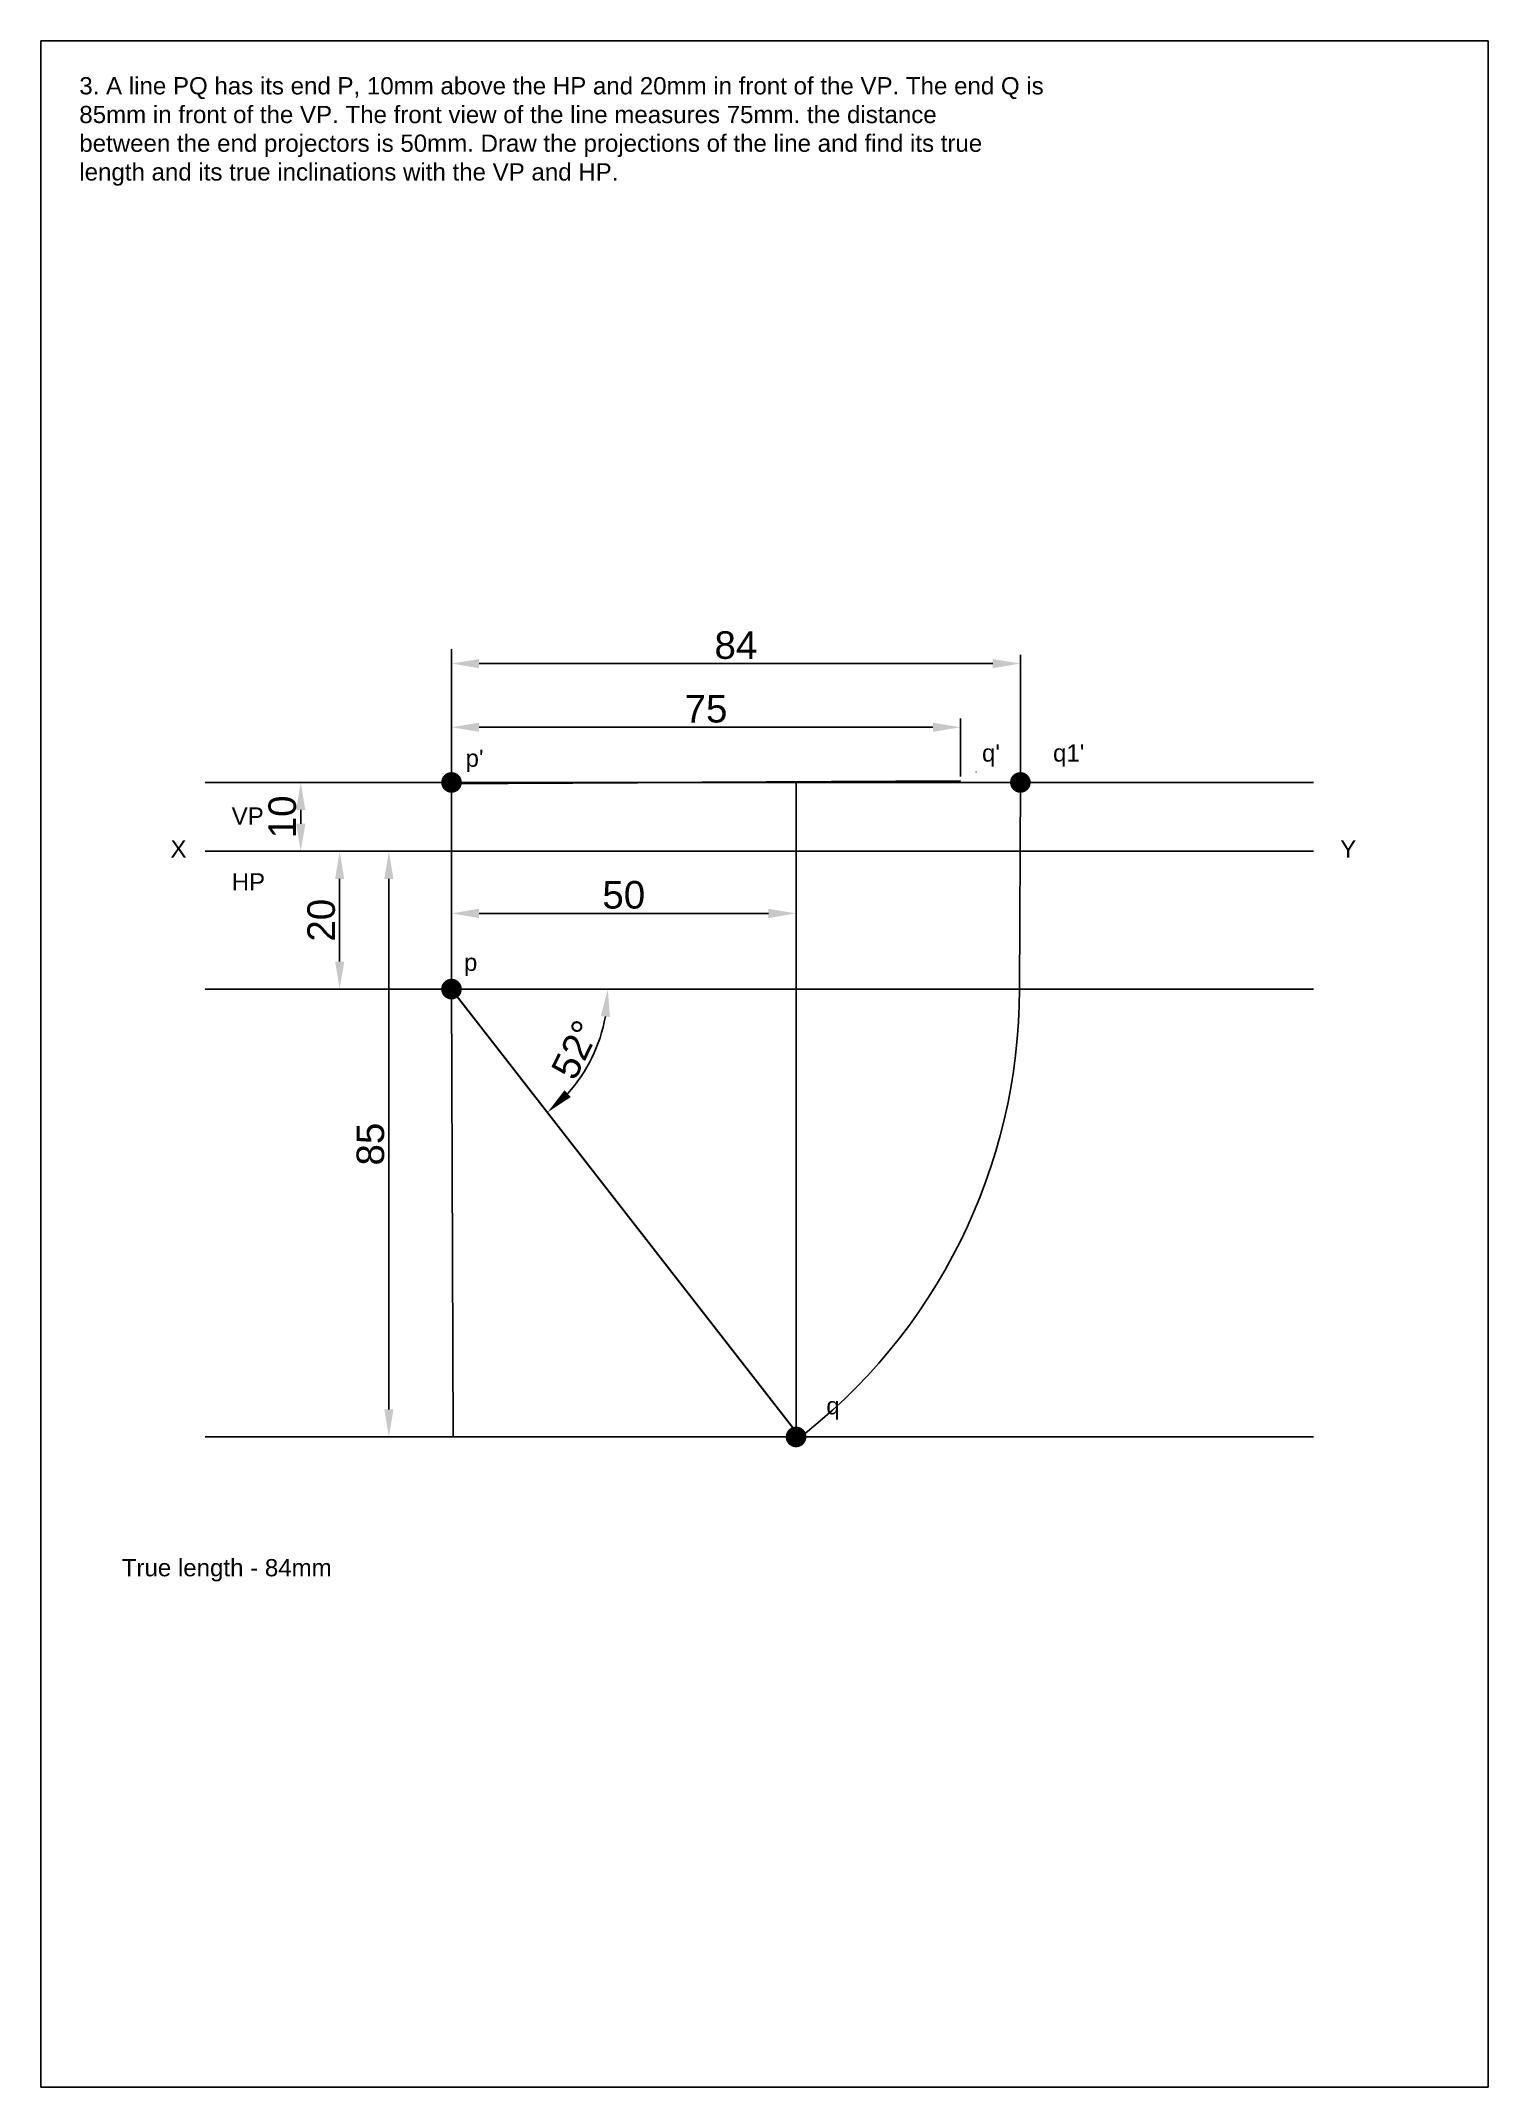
# Model space of a CAD drawing. Header units: millimetres. Extents: x 0 to 210, y 0 to 297.
import ezdxf

# ---------------------------------------------------------------- set-up
doc = ezdxf.new("R2010")
doc.units = ezdxf.units.MM
doc.styles.get("Standard").update_dxf_attribs({"font": 'arial.ttf'})
doc.dimstyles.new('ISO-25', dxfattribs={"dimtxt": 4, "dimasz": 4, "dimexe": 1.25, "dimexo": 0.625, "dimtad": 1, "dimdec": 0, "dimtxsty": 'Standard', "dimcen": 2.5, "dimadec": 0, "dimazin": 0, "dimtfac": 1, "dimtdec": 0, "dimtmove": 0, "dimatfit": 3, "dimfxl": 1, "dimarcsym": 0})

# ---------------------------------------------------------------- blocks, each defined once
blk = doc.blocks.new('*D2')
at = {"color": 0, "lineweight": -2, "transparency": 16777216}
for p, q in [((42.55, 189.37), (36.45, 189.37)), ((37.7, 185.37), (37.7, 183.37)), ((42.55, 179.37), (36.45, 179.37))]:
    blk.add_line(p, q, dxfattribs=at)
at = {"color": 0, "transparency": 16777216}
for points in [[(37.04, 185.37), (38.37, 185.37), (37.7, 189.37)], [(37.04, 183.37), (38.37, 183.37), (37.7, 179.37)]]:
    blk.add_solid(points, dxfattribs=at)
at = {"layer": 'Defpoints', "color": 0, "transparency": 16777216}
for p in [(43.17, 189.37), (37.7, 179.37), (43.17, 179.37)]:
    blk.add_point(p, dxfattribs=at)
at = {"color": 0, "transparency": 16777216, "insert": (35.04, 184.37), "char_height": 4, "attachment_point": 5, "rotation": 90}
blk.add_mtext('10', dxfattribs=at)
blk = doc.blocks.new('*D3')
at = {"color": 0, "lineweight": -2, "transparency": 16777216}
for p, q in [((59.58, 190), (59.58, 198.63)), ((129.43, 197.38), (63.58, 197.38)), ((133.43, 190.24), (133.43, 198.63))]:
    blk.add_line(p, q, dxfattribs=at)
at = {"color": 0, "transparency": 16777216}
for points in [[(63.58, 198.04), (63.58, 196.71), (59.58, 197.38)], [(129.43, 198.04), (129.43, 196.71), (133.43, 197.38)]]:
    blk.add_solid(points, dxfattribs=at)
at = {"layer": 'Defpoints', "color": 0, "transparency": 16777216}
for p in [(59.58, 197.38), (59.58, 189.37), (133.43, 189.62)]:
    blk.add_point(p, dxfattribs=at)
at = {"color": 0, "transparency": 16777216, "insert": (96.51, 200.04), "char_height": 4, "attachment_point": 5}
blk.add_mtext('75', dxfattribs=at)
blk = doc.blocks.new('*D4')
at = {"color": 0, "lineweight": -2, "transparency": 16777216}
for p, q in [((49.67, 179.37), (42.1, 179.37)), ((43.35, 175.37), (43.35, 163.37)), ((49.2, 159.37), (42.1, 159.37))]:
    blk.add_line(p, q, dxfattribs=at)
at = {"color": 0, "transparency": 16777216}
for points in [[(42.69, 175.37), (44.02, 175.37), (43.35, 179.37)], [(42.69, 163.37), (44.02, 163.37), (43.35, 159.37)]]:
    blk.add_solid(points, dxfattribs=at)
at = {"layer": 'Defpoints', "color": 0, "transparency": 16777216}
for p in [(50.29, 179.37), (43.35, 159.37), (49.83, 159.37)]:
    blk.add_point(p, dxfattribs=at)
at = {"color": 0, "transparency": 16777216, "insert": (40.69, 169.37), "char_height": 4, "attachment_point": 5, "rotation": 90}
blk.add_mtext('20', dxfattribs=at)
blk = doc.blocks.new('*D5')
at = {"color": 0, "lineweight": -2, "transparency": 16777216}
for p, q in [((171.15, 179.37), (49.24, 179.37)), ((50.49, 175.37), (50.49, 98.37)), ((170.02, 94.37), (49.24, 94.37))]:
    blk.add_line(p, q, dxfattribs=at)
at = {"color": 0, "transparency": 16777216}
for points in [[(49.83, 175.37), (51.16, 175.37), (50.49, 179.37)], [(49.83, 98.37), (51.16, 98.37), (50.49, 94.37)]]:
    blk.add_solid(points, dxfattribs=at)
at = {"layer": 'Defpoints', "color": 0, "transparency": 16777216}
for p in [(171.77, 179.37), (50.49, 94.37), (170.65, 94.37)]:
    blk.add_point(p, dxfattribs=at)
at = {"color": 0, "transparency": 16777216, "insert": (47.83, 136.87), "char_height": 4, "attachment_point": 5, "rotation": 90}
blk.add_mtext('85', dxfattribs=at)
blk = doc.blocks.new('*D6')
at = {"color": 0, "lineweight": -2, "transparency": 16777216}
for p, q in [((59.58, 173.37), (59.58, 169.11)), ((109.58, 173.37), (109.58, 169.11)), ((63.58, 170.36), (105.58, 170.36))]:
    blk.add_line(p, q, dxfattribs=at)
at = {"color": 0, "transparency": 16777216}
for points in [[(63.58, 171.03), (63.58, 169.69), (59.58, 170.36)], [(105.58, 171.03), (105.58, 169.69), (109.58, 170.36)]]:
    blk.add_solid(points, dxfattribs=at)
at = {"layer": 'Defpoints', "color": 0, "transparency": 16777216}
for p in [(59.58, 174), (109.58, 174), (109.58, 170.36)]:
    blk.add_point(p, dxfattribs=at)
at = {"color": 0, "transparency": 16777216, "insert": (84.58, 173.03), "char_height": 4, "attachment_point": 5}
blk.add_mtext('50', dxfattribs=at)
blk = doc.blocks.new('*D7')
at = {"color": 0, "lineweight": -2, "transparency": 16777216}
for p, q in [((59.58, 190), (59.58, 207.87)), ((63.58, 206.62), (138.13, 206.62)), ((142.13, 190), (142.13, 207.87))]:
    blk.add_line(p, q, dxfattribs=at)
at = {"color": 0, "transparency": 16777216}
for points in [[(63.58, 207.28), (63.58, 205.95), (59.58, 206.62)], [(138.13, 207.28), (138.13, 205.95), (142.13, 206.62)]]:
    blk.add_solid(points, dxfattribs=at)
at = {"layer": 'Defpoints', "color": 0, "transparency": 16777216}
for p in [(142.13, 206.62), (59.58, 189.37), (142.13, 189.37)]:
    blk.add_point(p, dxfattribs=at)
at = {"color": 0, "transparency": 16777216, "insert": (100.85, 209.28), "char_height": 4, "attachment_point": 5}
blk.add_mtext('84', dxfattribs=at)
blk = doc.blocks.new('*D8')
at = {"color": 0, "lineweight": -2, "transparency": 16777216}
blk.add_arc((59.58, 159.37), 22.68, 318.0082, 349.8822, dxfattribs=at)
at = {"color": 0, "transparency": 16777216}
for points in [[(81.24, 155.45), (82.57, 155.33), (82.26, 159.37)], [(76.89, 143.71), (75.98, 144.69), (73.51, 141.48)]]:
    blk.add_solid(points, dxfattribs=at)
at = {"layer": 'Defpoints', "color": 0, "transparency": 16777216}
for p in [(23.81, 159.37), (59.58, 159.37), (184.66, 159.37), (78.21, 146.45), (109.58, 95.12)]:
    blk.add_point(p, dxfattribs=at)
at = {"color": 0, "transparency": 16777216, "insert": (77.56, 150.58), "char_height": 4, "attachment_point": 5, "rotation": 63.9452}
blk.add_mtext('52°', dxfattribs=at)

msp = doc.modelspace()

# ---------------------------------------------------------------- linework, layer by layer
for p, q in [((59.58, 208.72), (59.58, 158.62)), ((23.81, 189.37), (184.66, 189.37)), ((59.58, 189.37), (59.58, 158.62)), ((109.58, 189.37), (109.58, 94.37)), ((141.99, 159.37), (142.13, 189.37)), ((23.81, 179.37), (184.66, 179.37)), ((23.81, 159.37), (184.66, 159.37)), ((59.58, 159.37), (59.82, 94.37)), ((23.81, 94.37), (184.66, 94.37))]:
    msp.add_line(p, q)
at = {"lineweight": 30}
for p, q in [((58.44, 189.2), (133.43, 189.62)), ((59.58, 159.37), (109.58, 95.12))]:
    msp.add_line(p, q, dxfattribs=at)
msp.add_lwpolyline([(0, 0), (210, 0), (210, 297), (0, 297)], close=True)
at = {"const_width": 1.5}
for points in [[(58.83, 189.37, 1), (60.33, 189.37, 1)], [(141.38, 189.37, 1), (142.88, 189.37, 1)], [(58.83, 159.37, 1), (60.33, 159.37, 1)], [(108.83, 94.37, 1), (110.33, 94.37, 1)]]:
    msp.add_lwpolyline(points, format="xyb", close=True, dxfattribs=at)
for start, end in [(22.4588, 22.4885), (307.1298, 0)]:
    msp.add_arc((59.58, 159.37), 82.41, start, end)

# ---------------------------------------------------------------- texts
at = {"char_height": 2.5, "attachment_point": 1}
for s, width, insert in [('3. A line PQ has its end P, 10mm above the HP and 20mm in front of the VP. The end Q is\\P85mm in front of the VP. The front view of the line measures 75mm. the distance\\Pbetween the end projectors is 50mm. Draw the projections of the line and find its true\\Plength and its true inclinations with the VP and HP.', 199.0599, (5.57, 291.74)), ("p'", 7.5186, (61.62, 194.14)), ("q'", 7.5186, (136.56, 194.89)), ("q1'", 7.5186, (146.87, 194.89)), ('VP', 7.5186, (27.68, 185.74)), ('X', 7.5186, (18.8, 180.97)), ('Y', 7.5186, (188.54, 180.97)), ('HP', 7.5186, (27.68, 176.19)), ('p', 7.5186, (61.39, 164.51)), ('q', 7.5186, (113.97, 100.15)), ('True length - 84mm', 93.96, (11.73, 76.64))]:
    msp.add_mtext_dynamic_manual_height_columns(s, width=width, gutter_width=12.5, heights=[0], dxfattribs=dict(at, insert=insert))

# ---------------------------------------------------------------- dimensions: what is measured, and where the dimension line sits
for base, p1, p2, text, picture, middle in [((142.13, 206.62), (59.58, 189.37), (142.13, 189.37), '84', '*D7', (100.85, 209.28)), ((59.58, 197.38), (133.43, 189.62), (59.58, 189.37), '75', '*D3', (96.51, 200.04))]:
    dim = msp.add_linear_dim(base=base, p1=p1, p2=p2, text=text, dimstyle='ISO-25')
    dim.commit()
    dim.dimension.update_dxf_attribs({"geometry": picture, "text_midpoint": middle})
for base, p1, p2, picture, middle in [((37.7, 179.37), (43.17, 189.37), (43.17, 179.37), '*D2', (35.04, 184.37)), ((43.35, 159.37), (50.29, 179.37), (49.83, 159.37), '*D4', (40.69, 169.37)), ((50.49, 94.37), (171.77, 179.37), (170.65, 94.37), '*D5', (47.83, 136.87))]:
    dim = msp.add_linear_dim(base=base, p1=p1, p2=p2, angle=90, dimstyle='ISO-25')
    dim.commit()
    dim.dimension.update_dxf_attribs({"geometry": picture, "text_midpoint": middle})
dim = msp.add_linear_dim(base=(109.58, 170.36), p1=(59.58, 174), p2=(109.58, 174), dimstyle='ISO-25')
dim.commit()
dim.dimension.update_dxf_attribs({"geometry": '*D6', "text_midpoint": (84.58, 173.03)})
dim = msp.add_angular_dim_2l(base=(78.21, 146.45), line1=((59.58, 159.37), (109.58, 95.12)), line2=((23.81, 159.37), (184.66, 159.37)), dimstyle='ISO-25')
dim.commit()
dim.dimension.update_dxf_attribs({"geometry": '*D8', "text_midpoint": (77.56, 150.58)})

doc.saveas('drawing.dxf')
